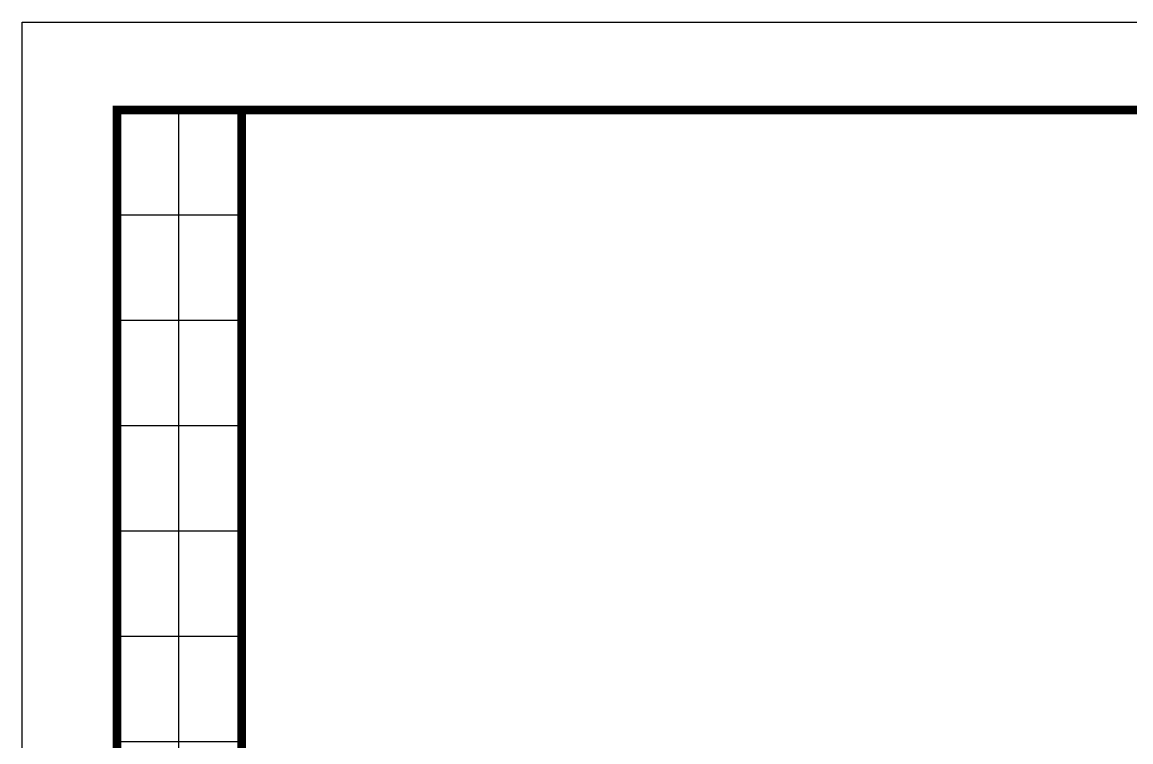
# Model space of a CAD drawing. Header units: millimetres. Extents: x 1621 to 2881, y 1542 to 1880.
# Drawn here: x 1621.2 to 1747.4, y 1798.3 to 1880.3 of the extents above; entities that cross this region are included whole.
import ezdxf

# ---------------------------------------------------------------- set-up
doc = ezdxf.new("R2010")
doc.units = ezdxf.units.MM

# ---------------------------------------------------------------- blocks, each defined once
blk = doc.blocks.new('tk')
for p, q in [((17.8, -10), (17.8, -262)), ((25, -22), (10.8, -22)), ((25, -34), (10.8, -34)), ((25, -46), (10.8, -46)), ((25, -58), (10.8, -58)), ((25, -70), (10.8, -70)), ((25, -82), (10.8, -82))]:
    blk.add_line(p, q)
at = {"color": 7, "true_color": 0xffffff, "flags": 128}
blk.add_lwpolyline([(420, -297), (0, -297), (0, 0), (420, 0)], close=True, dxfattribs=at)
at = {"const_width": 1}
blk.add_lwpolyline([(25, -287), (10.8, -287), (10.8, -10), (25, -10)], dxfattribs=at)
at = {"const_width": 1, "flags": 128}
blk.add_lwpolyline([(410, -10), (25, -10), (25, -287), (410, -287)], close=True, dxfattribs=at)

msp = doc.modelspace()

# ---------------------------------------------------------------- block references
msp.add_blockref('tk', (1621.18, 1880.27))

doc.saveas('drawing.dxf')
